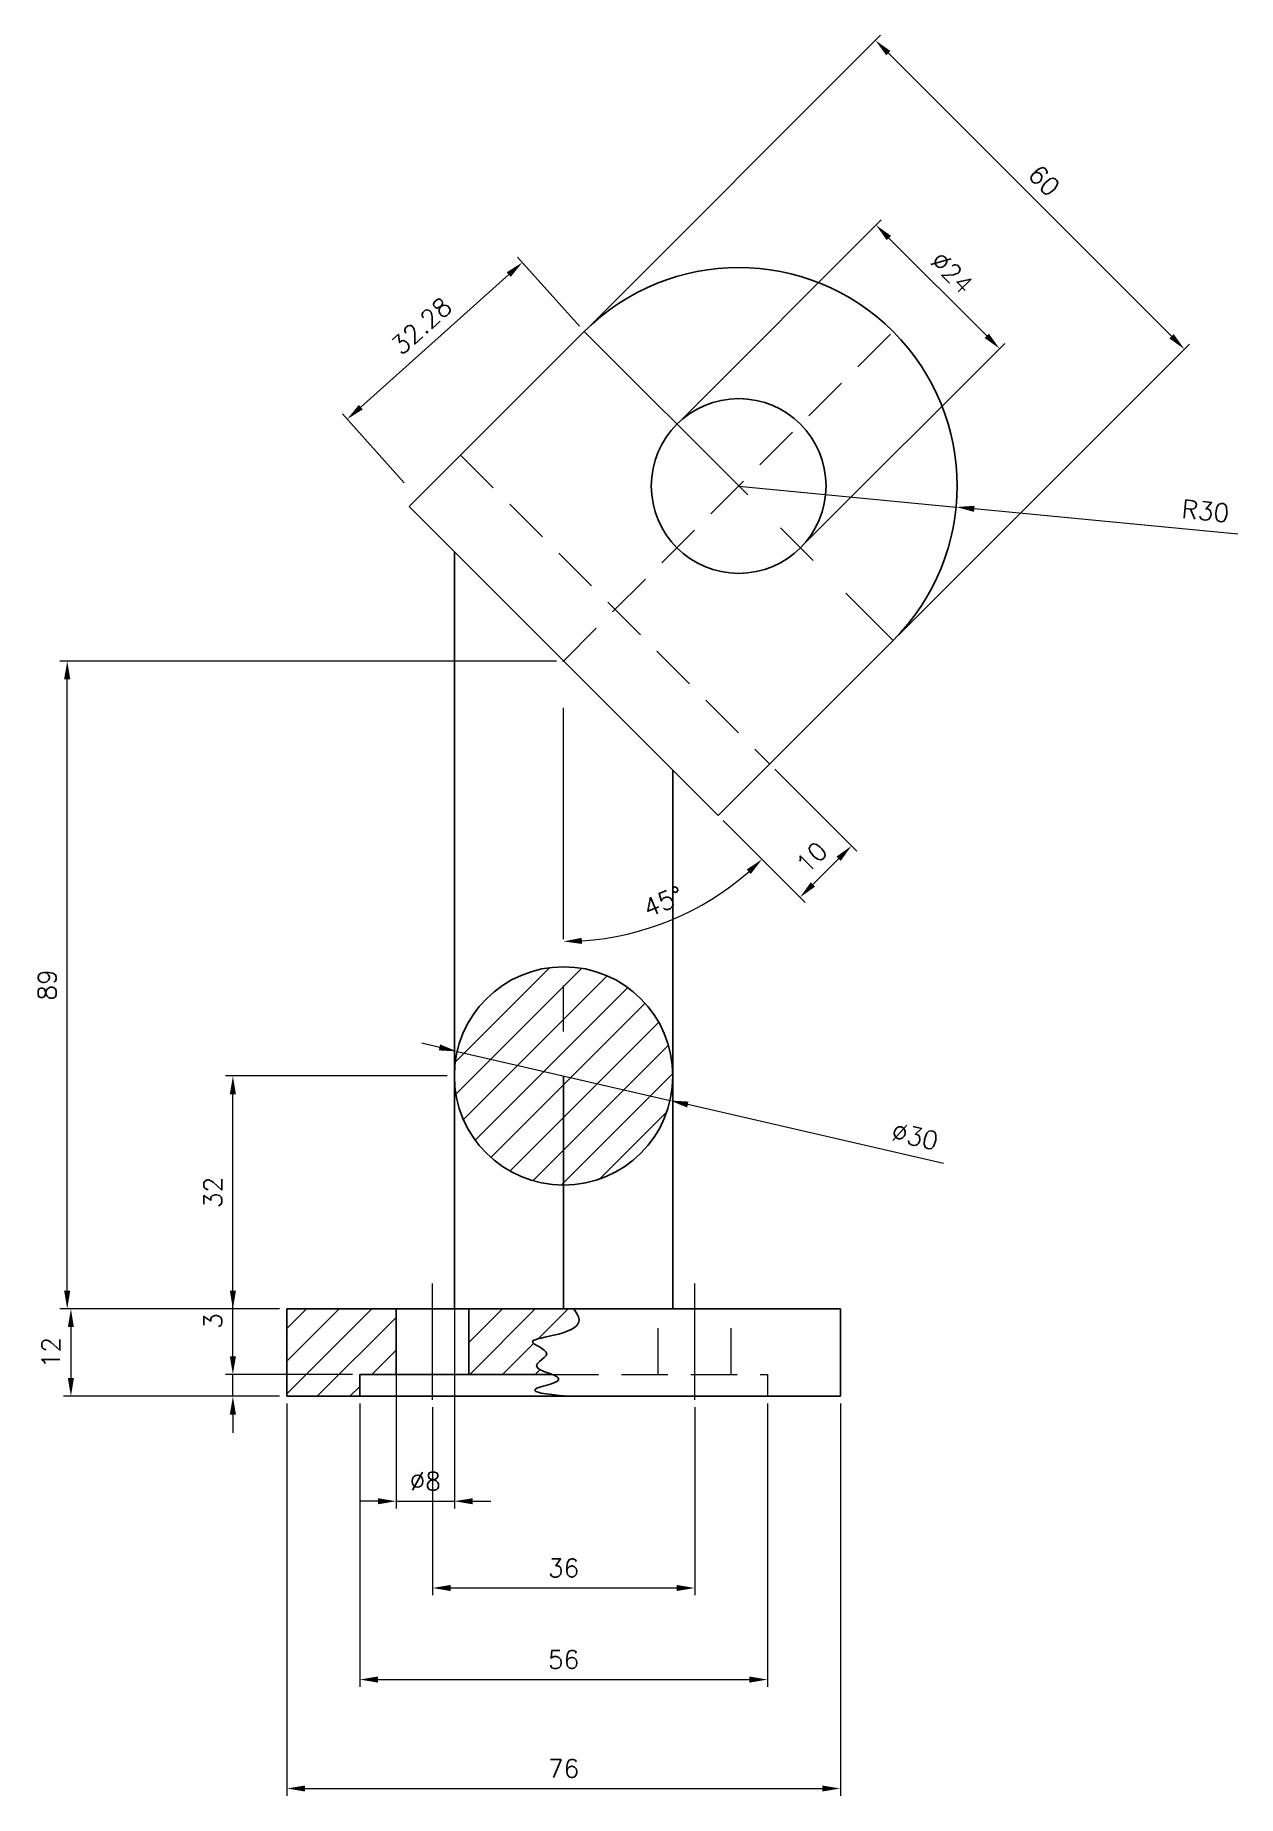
# Model space of a CAD drawing. Header units: millimetres. Extents: x 1014 to 5723, y 1379 to 2417.
# Drawn here: x 1013.8 to 1179, y 1379.3 to 1621.2 of the extents above.
import ezdxf

# ---------------------------------------------------------------- set-up
doc = ezdxf.new("R2010")
doc.units = ezdxf.units.MM
for name, pattern in [('CENTER', [50.8, 31.75, -6.35, 6.35, -6.35]), ('CENTER2', [28.575, 19.05, -3.175, 3.175, -3.175]), ('DASHED2', [9.525, 6.35, -3.175])]:
    doc.linetypes.add(name, pattern=pattern)
for name, color, linetype, lineweight in [('CENTRO', 1, 'CENTER', 5), ('CONTORNO 1', 3, 'Continuous', 25), ('COTA', 1, 'Continuous', 13), ('HACHURA', 1, 'Continuous', 13), ('TRACEJADA', 1, 'DASHED2', 13)]:
    doc.layers.add(name, color=color, linetype=linetype, lineweight=lineweight)
doc.styles.add('ROMANS', font='romans.shx')
doc.dimstyles.new('Padrão', dxfattribs={"dimtxt": 2.5, "dimasz": 2.5, "dimexe": 1, "dimexo": 1, "dimgap": 1.5, "dimtad": 1, "dimdsep": 46, "dimtxsty": 'ROMANS', "dimblk1": 'ARCHTICK', "dimblk2": 'OBLIQUE', "dimcen": 2.5, "dimclrd": 1, "dimclre": 1, "dimclrt": 2, "dimadec": 0, "dimazin": 2, "dimtfac": 1, "dimtmove": 0, "dimatfit": 3, "dimfxl": 0, "dimlwd": -1, "dimlwe": -1, "dimarcsym": 0})

# ---------------------------------------------------------------- blocks, each defined once
blk = doc.blocks.new('*D6')
at = {"layer": 'COTA', "color": 1}
for p, q in [((1048.39, 1433.2), (1048.39, 1379.33)), ((1124.39, 1433.2), (1124.39, 1379.33)), ((1050.89, 1380.33), (1121.89, 1380.33))]:
    blk.add_line(p, q, dxfattribs=at)
for points in [[(1050.89, 1380.74), (1050.89, 1379.91), (1048.39, 1380.33)], [(1121.89, 1380.74), (1121.89, 1379.91), (1124.39, 1380.33)]]:
    blk.add_solid(points, dxfattribs=at)
at = {"layer": 'Defpoints', "color": 0}
for p in [(1048.39, 1434.2), (1124.39, 1434.2), (1124.39, 1380.33)]:
    blk.add_point(p, dxfattribs=at)
at = {"layer": 'COTA', "color": 2, "insert": (1086.39, 1383.08), "char_height": 2.5, "attachment_point": 5, "style": 'ROMANS'}
blk.add_mtext('76', dxfattribs=at)
blk = doc.blocks.new('_ArchTick')
at = {"color": 0, "linetype": 'ByBlock', "const_width": 0.15}
blk.add_lwpolyline([(-0.5, -0.5), (0.5, 0.5)], dxfattribs=at)
blk = doc.blocks.new('_Oblique')
at = {"color": 0, "linetype": 'ByBlock', "lineweight": -2}
blk.add_line((-0.5, -0.5), (0.5, 0.5), dxfattribs=at)
blk = doc.blocks.new('*D7')
at = {"layer": 'COTA', "color": 1}
for p, q in [((1058.39, 1433.2), (1058.39, 1394.29)), ((1114.39, 1433.2), (1114.39, 1394.29)), ((1060.89, 1395.29), (1111.89, 1395.29))]:
    blk.add_line(p, q, dxfattribs=at)
for points in [[(1060.89, 1395.71), (1060.89, 1394.87), (1058.39, 1395.29)], [(1111.89, 1395.71), (1111.89, 1394.87), (1114.39, 1395.29)]]:
    blk.add_solid(points, dxfattribs=at)
at = {"layer": 'Defpoints', "color": 0}
for p in [(1058.39, 1434.2), (1114.39, 1434.2), (1114.39, 1395.29)]:
    blk.add_point(p, dxfattribs=at)
at = {"layer": 'COTA', "color": 2, "insert": (1086.39, 1398.04), "char_height": 2.5, "attachment_point": 5, "style": 'ROMANS'}
blk.add_mtext('56', dxfattribs=at)
blk = doc.blocks.new('*U8')
at = {"layer": 'CENTRO', "color": 0, "linetype": 'CENTER2'}
blk.add_line((0, -8), (0, 8), dxfattribs=at)
blk = doc.blocks.new('*U9')
at = {"layer": 'CENTRO', "color": 0, "linetype": 'CENTER2'}
blk.add_line((0, -8), (0, 8), dxfattribs=at)
blk = doc.blocks.new('*D10')
at = {"layer": 'COTA', "color": 1}
for p, q in [((1068.39, 1432.7), (1068.39, 1406.87)), ((1104.39, 1432.7), (1104.39, 1406.87)), ((1070.89, 1407.87), (1101.89, 1407.87))]:
    blk.add_line(p, q, dxfattribs=at)
for points in [[(1070.89, 1408.29), (1070.89, 1407.45), (1068.39, 1407.87)], [(1101.89, 1408.29), (1101.89, 1407.45), (1104.39, 1407.87)]]:
    blk.add_solid(points, dxfattribs=at)
at = {"layer": 'Defpoints', "color": 0}
for p in [(1068.39, 1433.7), (1104.39, 1433.7), (1104.39, 1407.87)]:
    blk.add_point(p, dxfattribs=at)
at = {"layer": 'COTA', "color": 2, "insert": (1086.39, 1410.62), "char_height": 2.5, "attachment_point": 5, "style": 'ROMANS'}
blk.add_mtext('36', dxfattribs=at)
blk = doc.blocks.new('*D11')
at = {"layer": 'COTA', "color": 1}
for p, q in [((1047.39, 1446.2), (1017.73, 1446.2)), ((1018.73, 1443.7), (1018.73, 1436.7)), ((1047.39, 1434.2), (1017.73, 1434.2))]:
    blk.add_line(p, q, dxfattribs=at)
for points in [[(1018.31, 1443.7), (1019.14, 1443.7), (1018.73, 1446.2)], [(1018.31, 1436.7), (1019.14, 1436.7), (1018.73, 1434.2)]]:
    blk.add_solid(points, dxfattribs=at)
at = {"layer": 'Defpoints', "color": 0}
for p in [(1048.39, 1446.2), (1018.73, 1434.2), (1048.39, 1434.2)]:
    blk.add_point(p, dxfattribs=at)
at = {"layer": 'COTA', "color": 2, "insert": (1015.98, 1440.2), "char_height": 2.5, "attachment_point": 5, "rotation": 90, "style": 'ROMANS'}
blk.add_mtext('12', dxfattribs=at)
blk = doc.blocks.new('*D12')
at = {"layer": 'COTA', "color": 1}
for p, q in [((1040.97, 1439.7), (1040.97, 1446.87)), ((1057.39, 1437.2), (1039.97, 1437.2)), ((1040.97, 1434.2), (1040.97, 1437.2)), ((1047.39, 1434.2), (1039.97, 1434.2)), ((1040.97, 1431.7), (1040.97, 1429.2))]:
    blk.add_line(p, q, dxfattribs=at)
for points in [[(1040.55, 1439.7), (1041.39, 1439.7), (1040.97, 1437.2)], [(1040.55, 1431.7), (1041.39, 1431.7), (1040.97, 1434.2)]]:
    blk.add_solid(points, dxfattribs=at)
at = {"layer": 'Defpoints', "color": 0}
for p in [(1040.97, 1437.2), (1058.39, 1437.2), (1048.39, 1434.2)]:
    blk.add_point(p, dxfattribs=at)
at = {"layer": 'COTA', "color": 2, "insert": (1038.22, 1444.53), "char_height": 2.5, "attachment_point": 5, "rotation": 90, "style": 'ROMANS'}
blk.add_mtext('3', dxfattribs=at)
blk = doc.blocks.new('*D13')
at = {"layer": 'COTA', "color": 1}
for p, q in [((1070.39, 1478.2), (1039.97, 1478.2)), ((1040.97, 1448.7), (1040.97, 1475.7)), ((1047.39, 1446.2), (1039.97, 1446.2))]:
    blk.add_line(p, q, dxfattribs=at)
for points in [[(1040.55, 1475.7), (1041.39, 1475.7), (1040.97, 1478.2)], [(1040.55, 1448.7), (1041.39, 1448.7), (1040.97, 1446.2)]]:
    blk.add_solid(points, dxfattribs=at)
at = {"layer": 'Defpoints', "color": 0}
for p in [(1040.97, 1478.2), (1071.39, 1478.2), (1048.39, 1446.2)]:
    blk.add_point(p, dxfattribs=at)
at = {"layer": 'COTA', "color": 2, "insert": (1038.22, 1462.2), "char_height": 2.5, "attachment_point": 5, "rotation": 90, "style": 'ROMANS'}
blk.add_mtext('32', dxfattribs=at)
blk = doc.blocks.new('*D14')
at = {"layer": 'COTA', "color": 1}
for p, q in [((1071.39, 1477.2), (1071.39, 1418.79)), ((1063.39, 1445.2), (1063.39, 1418.79)), ((1060.89, 1419.79), (1058.39, 1419.79)), ((1063.39, 1419.79), (1071.39, 1419.79)), ((1073.89, 1419.79), (1076.39, 1419.79))]:
    blk.add_line(p, q, dxfattribs=at)
for points in [[(1060.89, 1420.2), (1060.89, 1419.37), (1063.39, 1419.79)], [(1073.89, 1420.2), (1073.89, 1419.37), (1071.39, 1419.79)]]:
    blk.add_solid(points, dxfattribs=at)
at = {"layer": 'Defpoints', "color": 0}
for p in [(1071.39, 1478.2), (1063.39, 1446.2), (1071.39, 1419.79)]:
    blk.add_point(p, dxfattribs=at)
at = {"layer": 'COTA', "color": 2, "insert": (1067.39, 1422.54), "char_height": 2.5, "attachment_point": 5, "style": 'ROMANS'}
blk.add_mtext('%%C8', dxfattribs=at)
blk = doc.blocks.new('*D15')
at = {"layer": 'COTA', "color": 1}
for p, q in [((1085.39, 1535.2), (1017.22, 1535.2)), ((1018.22, 1448.7), (1018.22, 1532.7)), ((1047.39, 1446.2), (1017.22, 1446.2))]:
    blk.add_line(p, q, dxfattribs=at)
for points in [[(1017.8, 1532.7), (1018.64, 1532.7), (1018.22, 1535.2)], [(1017.8, 1448.7), (1018.64, 1448.7), (1018.22, 1446.2)]]:
    blk.add_solid(points, dxfattribs=at)
at = {"layer": 'Defpoints', "color": 0}
for p in [(1018.22, 1535.2), (1086.39, 1535.2), (1048.39, 1446.2)]:
    blk.add_point(p, dxfattribs=at)
at = {"layer": 'COTA', "color": 2, "insert": (1015.47, 1490.7), "char_height": 2.5, "attachment_point": 5, "rotation": 90, "style": 'ROMANS'}
blk.add_mtext('89', dxfattribs=at)
blk = doc.blocks.new('*D16')
at = {"layer": 'COTA', "color": 1}
blk.add_line((1108.31, 1513.28), (1114.33, 1507.25), dxfattribs=at)
blk.add_arc((1086.39, 1535.2), 38.52, 273.7191, 311.2809, dxfattribs=at)
for points in [[(1111.52, 1506.56), (1112.09, 1505.95), (1113.63, 1507.96)], [(1088.9, 1496.34), (1088.87, 1497.18), (1086.39, 1496.68)]]:
    blk.add_solid(points, dxfattribs=at)
at = {"layer": 'Defpoints', "color": 0}
for p in [(1065.17, 1556.41), (1086.39, 1535.2), (1107.6, 1513.99), (1096.36, 1497.99), (1086.39, 1446.2)]:
    blk.add_point(p, dxfattribs=at)
at = {"layer": 'COTA', "color": 2, "insert": (1100.08, 1502.15), "char_height": 2.5, "attachment_point": 5, "rotation": 22.5, "style": 'ROMANS'}
blk.add_mtext('45°', dxfattribs=at)
blk = doc.blocks.new('*D17')
at = {"layer": 'COTA', "color": 1}
for p, q in [((1115.38, 1520.35), (1126.63, 1509.1)), ((1108.31, 1513.28), (1119.56, 1502.03)), ((1120.62, 1504.51), (1124.15, 1508.04))]:
    blk.add_line(p, q, dxfattribs=at)
for points in [[(1123.86, 1508.34), (1124.45, 1507.75), (1125.92, 1509.81)], [(1120.32, 1504.8), (1120.91, 1504.21), (1118.85, 1502.74)]]:
    blk.add_solid(points, dxfattribs=at)
at = {"layer": 'Defpoints', "color": 0}
for p in [(1114.67, 1521.06), (1107.6, 1513.99), (1125.92, 1509.81)]:
    blk.add_point(p, dxfattribs=at)
at = {"layer": 'COTA', "color": 2, "insert": (1120.44, 1508.22), "char_height": 2.5, "attachment_point": 5, "rotation": 45, "style": 'ROMANS'}
blk.add_mtext('10', dxfattribs=at)
blk = doc.blocks.new('*D18')
at = {"layer": 'COTA', "color": 1}
for p, q in [((1088.55, 1581.2), (1080.05, 1590.69)), ((1058.53, 1570.08), (1078.85, 1588.28)), ((1064.51, 1559.66), (1056, 1569.15))]:
    blk.add_line(p, q, dxfattribs=at)
for points in [[(1078.57, 1588.59), (1079.13, 1587.97), (1080.71, 1589.95)], [(1058.26, 1570.39), (1058.81, 1569.77), (1056.67, 1568.41)]]:
    blk.add_solid(points, dxfattribs=at)
at = {"layer": 'Defpoints', "color": 0}
for p in [(1080.71, 1589.95), (1089.21, 1580.46), (1065.17, 1558.92)]:
    blk.add_point(p, dxfattribs=at)
at = {"layer": 'COTA', "color": 2, "insert": (1066.86, 1581.23), "char_height": 2.5, "attachment_point": 5, "rotation": 41.8542, "style": 'ROMANS'}
blk.add_mtext('32.28', dxfattribs=at)
blk = doc.blocks.new('*D19')
at = {"layer": 'COTA', "color": 1}
for p, q in [((1102.65, 1568.43), (1129.99, 1595.78)), ((1131.06, 1593.3), (1144.49, 1579.87)), ((1119.62, 1551.46), (1146.97, 1578.81))]:
    blk.add_line(p, q, dxfattribs=at)
for points in [[(1131.35, 1593.6), (1130.76, 1593.01), (1129.29, 1595.07)], [(1144.78, 1580.16), (1144.2, 1579.58), (1146.26, 1578.1)]]:
    blk.add_solid(points, dxfattribs=at)
at = {"layer": 'Defpoints', "color": 0}
for p in [(1146.26, 1578.1), (1101.94, 1567.73), (1118.91, 1550.76)]:
    blk.add_point(p, dxfattribs=at)
at = {"layer": 'COTA', "color": 2, "insert": (1139.72, 1588.53), "char_height": 2.5, "attachment_point": 5, "rotation": 315, "style": 'ROMANS'}
blk.add_mtext('%%C24', dxfattribs=at)
blk = doc.blocks.new('*D20')
at = {"layer": 'COTA', "color": 1}
for p, q in [((1089.92, 1581.16), (1129.92, 1621.16)), ((1130.98, 1618.69), (1169.87, 1579.8)), ((1132.35, 1538.74), (1172.35, 1578.73))]:
    blk.add_line(p, q, dxfattribs=at)
for points in [[(1131.28, 1618.98), (1130.69, 1618.39), (1129.21, 1620.45)], [(1170.17, 1580.09), (1169.58, 1579.5), (1171.64, 1578.03)]]:
    blk.add_solid(points, dxfattribs=at)
at = {"layer": 'Defpoints', "color": 0}
for p in [(1089.21, 1580.46), (1171.64, 1578.03), (1131.64, 1538.03)]:
    blk.add_point(p, dxfattribs=at)
at = {"layer": 'COTA', "color": 2, "insert": (1152.37, 1601.19), "char_height": 2.5, "attachment_point": 5, "rotation": 315, "style": 'ROMANS'}
blk.add_mtext('60', dxfattribs=at)
blk = doc.blocks.new('*D21')
at = {"layer": 'COTA', "color": 1}
for p, q in [((1110.43, 1559.24), (1140.29, 1556.35)), ((1178.96, 1552.61), (1142.78, 1556.11))]:
    blk.add_line(p, q, dxfattribs=at)
blk.add_solid([(1142.82, 1556.52), (1142.74, 1555.69), (1140.29, 1556.35)], dxfattribs=at)
at = {"layer": 'Defpoints', "color": 0}
for p in [(1110.43, 1559.24), (1140.29, 1556.35)]:
    blk.add_point(p, dxfattribs=at)
at = {"layer": 'COTA', "color": 2, "insert": (1174.53, 1555.8), "char_height": 2.5, "attachment_point": 5, "rotation": 354.4681, "style": 'ROMANS'}
blk.add_mtext('R30', dxfattribs=at)
blk = doc.blocks.new('*D22')
at = {"layer": 'COTA', "color": 1}
for p, q in [((1069.33, 1482.13), (1066.9, 1482.69)), ((1071.77, 1481.57), (1101, 1474.83)), ((1138.55, 1466.19), (1103.44, 1474.27))]:
    blk.add_line(p, q, dxfattribs=at)
for points in [[(1069.43, 1482.53), (1069.24, 1481.72), (1071.77, 1481.57)], [(1103.53, 1474.68), (1103.35, 1473.87), (1101, 1474.83)]]:
    blk.add_solid(points, dxfattribs=at)
at = {"layer": 'Defpoints', "color": 0}
for p in [(1071.77, 1481.57), (1101, 1474.83)]:
    blk.add_point(p, dxfattribs=at)
at = {"layer": 'COTA', "color": 2, "insert": (1134.63, 1469.91), "char_height": 2.5, "attachment_point": 5, "rotation": 347.032, "style": 'ROMANS'}
blk.add_mtext('∅30', dxfattribs=at)

msp = doc.modelspace()

# ---------------------------------------------------------------- hatches: boundary and pattern name
at = {"layer": 'HACHURA'}
h = msp.add_hatch(dxfattribs=at)
h.set_pattern_fill('ANSI31', color=256)
h.paths.add_polyline_path([(1086.386, 1478.201), (1086.386, 1493.201, 0.4142136), (1071.386, 1478.201, 0.4142136), (1086.386, 1463.201)])
h.paths.add_polyline_path([(1101.386, 1478.201, 0.4142136), (1086.386, 1493.201), (1086.386, 1463.201, 0.4142136)])
h = msp.add_hatch(dxfattribs=at)
h.set_pattern_fill('ANSI31', color=256)
h.paths.add_polyline_path([(1063.386, 1446.201), (1048.386, 1446.201), (1048.386, 1434.201), (1058.386, 1434.201), (1058.386, 1437.201), (1063.386, 1437.201)])
edge = h.paths.add_edge_path()
edge.add_spline(control_points=[(1084.818, 1437.201), (1084.26, 1437.423), (1081.025, 1438.393), (1086.246, 1440.075), (1078.386, 1442.382), (1090.471, 1442.628), (1087.959, 1445.922), (1087.798, 1446.201)], knot_values=[4.521778, 4.521778, 4.521778, 4.521778, 5.4848119, 9.0458235, 12.2119173, 18.0997984, 18.9856224, 18.9856224, 18.9856224, 18.9856224], degree=3, periodic=0)
edge.add_line((1087.798, 1446.201), (1073.386, 1446.201))
edge.add_line((1073.386, 1446.201), (1073.386, 1437.201))
edge.add_line((1073.386, 1437.201), (1084.818, 1437.201))

# ---------------------------------------------------------------- linework, layer by layer
at = {"layer": 'CENTRO'}
for p, q in [((1089.215, 1580.456), (1131.641, 1538.029)), ((1086.386, 1446.201), (1086.386, 1535.201))]:
    msp.add_line(p, q, dxfattribs=at)
at = {"layer": 'CONTORNO 1'}
for p, q in [((1065.173, 1556.414), (1089.215, 1580.456)), ((1065.173, 1556.414), (1107.6, 1513.988)), ((1071.386, 1546.201), (1071.386, 1550.201)), ((1071.386, 1446.201), (1071.386, 1546.201)), ((1107.6, 1513.988), (1131.641, 1538.029)), ((1101.386, 1446.201), (1101.386, 1520.201)), ((1086.386, 1446.201), (1086.386, 1478.201)), ((1086.386, 1446.201), (1086.386, 1478.201)), ((1048.386, 1434.201), (1048.386, 1446.201)), ((1124.386, 1446.201), (1048.386, 1446.201)), ((1063.386, 1437.201), (1063.386, 1446.201)), ((1073.386, 1437.201), (1073.386, 1446.201)), ((1124.386, 1434.201), (1124.386, 1446.201)), ((1058.386, 1434.201), (1058.386, 1437.201)), ((1058.386, 1437.201), (1084.818, 1437.201)), ((1048.386, 1434.201), (1124.386, 1434.201))]:
    msp.add_line(p, q, dxfattribs=at)
for centre, radius in [((1110.428, 1559.242), 12), ((1086.386, 1478.201), 15)]:
    msp.add_circle(centre, radius, dxfattribs=at)
msp.add_arc((1110.428, 1559.242), 30, 315, 135, dxfattribs=at)
msp.add_open_spline([(1087.105, 1434.201), (1079.57, 1434.811), (1089.115, 1436.426), (1079.935, 1438.042), (1086.246, 1440.075), (1078.386, 1442.382), (1090.471, 1442.628), (1087.959, 1445.922), (1087.798, 1446.201)], degree=3, knots=[1.4569116, 1.4569116, 1.4569116, 1.4569116, 2.9162858, 5.4848119, 9.0458235, 12.2119173, 18.0997984, 18.9856224, 18.9856224, 18.9856224, 18.9856224], dxfattribs=at)
at = {"layer": 'TRACEJADA'}
for p, q in [((1086.386, 1535.201), (1131.641, 1580.456)), ((1072.244, 1563.485), (1114.671, 1521.059)), ((1099.386, 1437.201), (1099.386, 1446.201)), ((1109.386, 1437.201), (1109.386, 1446.201)), ((1084.818, 1437.201), (1114.386, 1437.201)), ((1114.386, 1437.201), (1114.386, 1434.201))]:
    msp.add_line(p, q, dxfattribs=at)

# ---------------------------------------------------------------- block references
at = {"layer": 'CENTRO', "linetype": 'CENTER2'}
for name, p in [('*U8', (1068.386, 1441.701)), ('*U9', (1104.386, 1441.701))]:
    msp.add_blockref(name, p, dxfattribs=at)

# ---------------------------------------------------------------- dimensions: what is measured, and where the dimension line sits
at = {"layer": 'COTA'}
for p1, p2, distance, picture, middle in [((1089.215, 1580.456), (1131.641, 1538.029), 56.566, '*D20', (1152.371, 1601.186)), ((1065.173, 1558.919), (1089.215, 1580.456), 12.742, '*D18', (1066.857, 1581.227)), ((1107.6, 1513.988), (1114.671, 1521.059), -15.908, '*D17', (1120.439, 1508.219))]:
    dim = msp.add_aligned_dim(p1=p1, p2=p2, distance=distance, dimstyle='Padrão', dxfattribs=at)
    dim.commit()
    dim.dimension.update_dxf_attribs({"geometry": picture, "text_midpoint": middle})
dim = msp.add_aligned_dim(p1=(1101.943, 1567.728), p2=(1118.913, 1550.757), distance=38.671, text='%%C<>', dimstyle='Padrão', dxfattribs=at)
dim.commit()
dim.dimension.update_dxf_attribs({"geometry": '*D19', "text_midpoint": (1139.717, 1588.532)})
dim = msp.add_radius_dim(center=(1110.428, 1559.242), mpoint=(1140.288, 1556.35), dimstyle='Padrão', dxfattribs=at)
dim.commit()
dim.dimension.update_dxf_attribs({"geometry": '*D21', "text_midpoint": (1174.268, 1553.06), "dimtype": 164})
dim = msp.add_angular_dim_2l(base=(1096.357, 1497.992), line1=((1086.386, 1446.201), (1086.386, 1535.201)), line2=((1065.173, 1556.414), (1107.6, 1513.988)), dimstyle='Padrão', dxfattribs=at)
dim.commit()
dim.dimension.update_dxf_attribs({"geometry": '*D16', "text_midpoint": (1100.076, 1502.152)})
for base, p1, p2, picture, middle in [((1018.219, 1535.201), (1048.386, 1446.201), (1086.386, 1535.201), '*D15', (1015.469, 1490.701)), ((1040.969, 1478.201), (1048.386, 1446.201), (1071.386, 1478.201), '*D13', (1038.219, 1462.201)), ((1018.727, 1434.201), (1048.386, 1446.201), (1048.386, 1434.201), '*D11', (1015.977, 1440.201)), ((1040.969, 1437.201), (1048.386, 1434.201), (1058.386, 1437.201), '*D12', (1038.219, 1444.534))]:
    dim = msp.add_linear_dim(base=base, p1=p1, p2=p2, angle=90, dimstyle='Padrão', dxfattribs=at)
    dim.commit()
    dim.dimension.update_dxf_attribs({"geometry": picture, "text_midpoint": middle})
dim = msp.add_diameter_dim_2p(p1=(1071.769, 1481.567), p2=(1101.004, 1474.835), dimstyle='Padrão', dxfattribs=at)
dim.commit()
dim.dimension.update_dxf_attribs({"geometry": '*D22', "text_midpoint": (1134.014, 1467.233), "dimtype": 163})
dim = msp.add_linear_dim(base=(1071.386, 1419.786), p1=(1063.386, 1446.201), p2=(1071.386, 1478.201), text='%%C<>', dimstyle='Padrão', dxfattribs=at)
dim.commit()
dim.dimension.update_dxf_attribs({"geometry": '*D14', "text_midpoint": (1067.386, 1422.536)})
for base, p1, p2, picture, middle in [((1124.386, 1380.327), (1048.386, 1434.201), (1124.386, 1434.201), '*D6', (1086.386, 1383.077)), ((1114.386, 1395.291), (1058.386, 1434.201), (1114.386, 1434.201), '*D7', (1086.386, 1398.041)), ((1104.386, 1407.871), (1068.386, 1433.701), (1104.386, 1433.701), '*D10', (1086.386, 1410.621))]:
    dim = msp.add_linear_dim(base=base, p1=p1, p2=p2, dimstyle='Padrão', dxfattribs=at)
    dim.commit()
    dim.dimension.update_dxf_attribs({"geometry": picture, "text_midpoint": middle})

doc.saveas('drawing.dxf')
